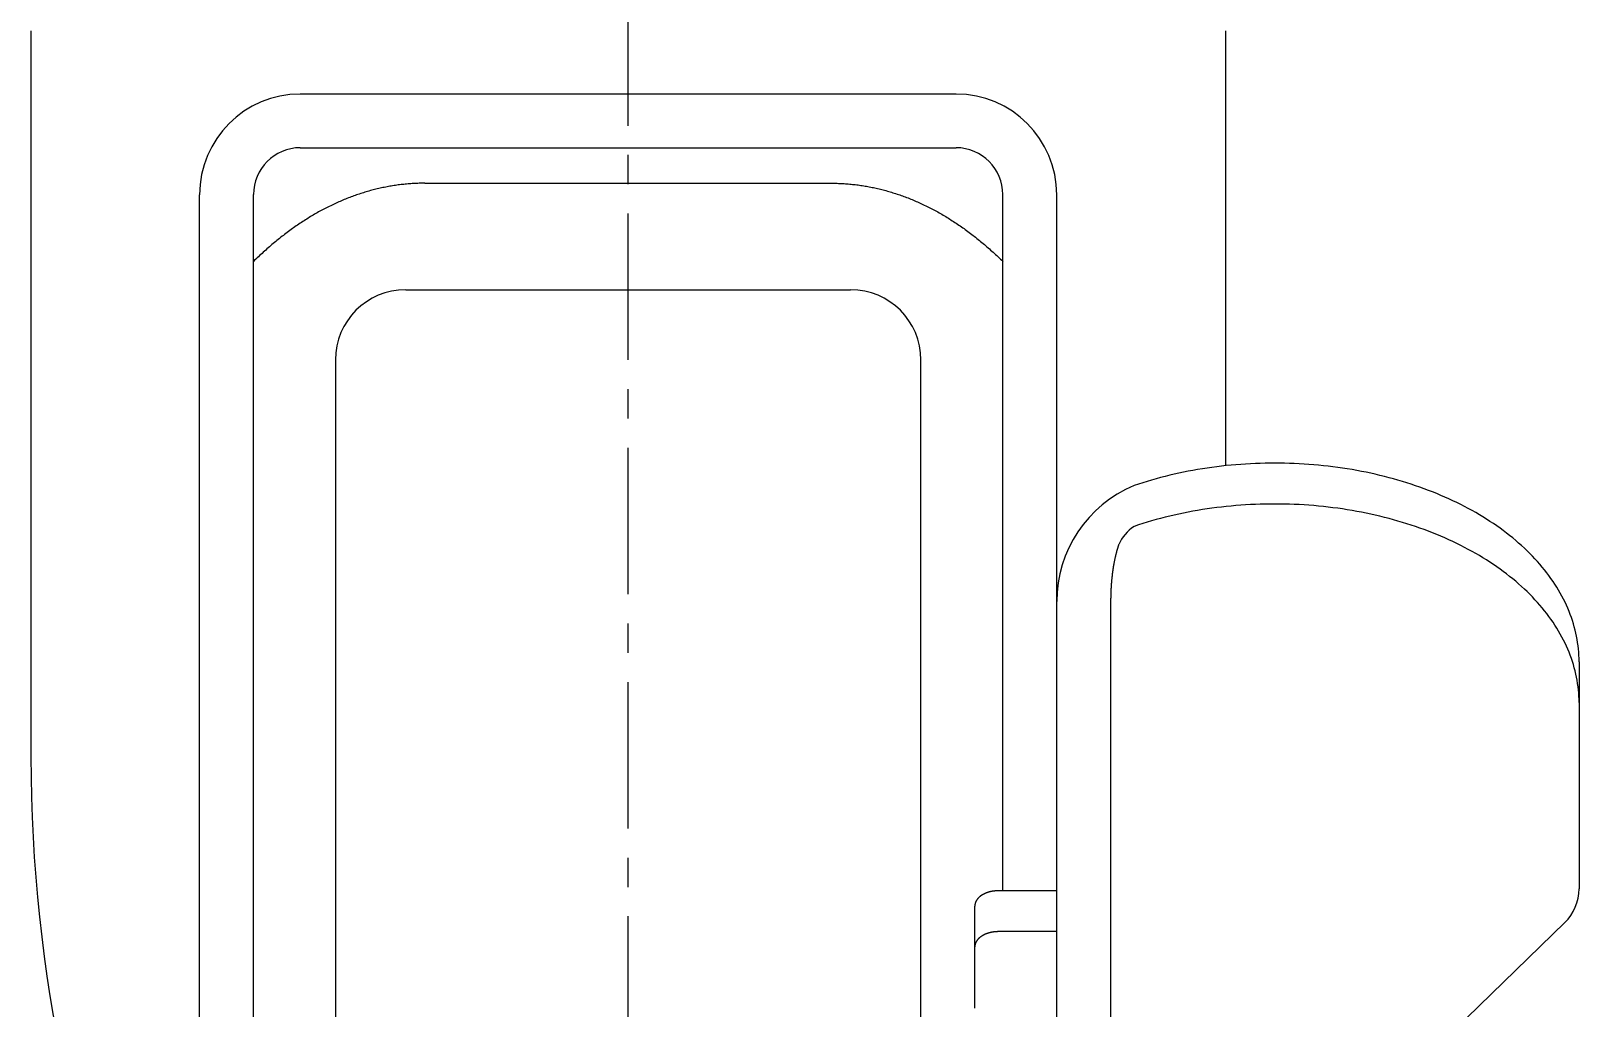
# Model space of a CAD drawing. Extents: x -372 to -105, y -33 to 252.
# Drawn here: x -307.7 to -241.6, y 71.8 to 113.5 of the extents above; entities that cross this region are included whole.
import ezdxf

# ---------------------------------------------------------------- set-up
doc = ezdxf.new("R2010")
doc.units = 0
doc.header["$LTSCALE"] = 5
doc.linetypes.add('CENTER', pattern=[2, 1.25, -0.25, 0.25, -0.25])
doc.layers.get('0').update_dxf_attribs({"linetype": 'CONTINUOUS'})
doc.layers.add('CENTER', color=1, linetype='CENTER')

msp = doc.modelspace()

# ---------------------------------------------------------------- linework, layer by layer
at = {"color": 7, "linetype": 'CONTINUOUS'}
for p, q in [((-307.708, 113.523), (-307.708, 82.518)), ((-256.708, 113.523), (-256.708, 94.963)), ((-268.208, 110.83), (-296.208, 110.83)), ((-296.208, 108.538), (-268.208, 108.538)), ((-300.508, 41.283), (-300.508, 106.53)), ((-298.208, 41.283), (-298.208, 106.538)), ((-290.888, 107.023), (-273.528, 107.023)), ((-266.208, 76.818), (-266.208, 106.538)), ((-263.908, 37.305), (-263.908, 106.53)), ((-291.708, 102.479), (-272.708, 102.479)), ((-294.708, 99.479), (-294.708, 52.479)), ((-269.708, 5.479), (-269.708, 99.479)), ((-261.608, 89.163), (-261.608, 37.305)), ((-241.608, 86.598), (-241.608, 76.898)), ((-263.908, 76.818), (-266.408, 76.818)), ((-267.408, 71.814), (-267.408, 76.166)), ((-242.214, 75.463), (-254.835, 63.208)), ((-263.908, 75.074), (-266.408, 75.074))]:
    msp.add_line(p, q, dxfattribs=at)
for points in [[(-290.888, 107.023, 0), (-290.947, 107.023, 0), (-291.007, 107.022, 0), (-291.067, 107.021, 0), (-291.127, 107.02, 0), (-291.187, 107.018, 0), (-291.247, 107.016, 0), (-291.307, 107.013, 0), (-291.367, 107.01, 0), (-291.427, 107.006, 0), (-291.487, 107.002, 0), (-291.547, 106.998, 0), (-291.606, 106.993, 0), (-291.666, 106.988, 0), (-291.726, 106.982, 0), (-291.786, 106.976, 0), (-291.846, 106.97, 0), (-291.906, 106.963, 0), (-291.965, 106.956, 0), (-292.025, 106.948, 0), (-292.085, 106.94, 0), (-292.145, 106.931, 0), (-292.204, 106.922, 0), (-292.264, 106.913, 0), (-292.324, 106.903, 0), (-292.383, 106.893, 0), (-292.443, 106.882, 0), (-292.502, 106.871, 0), (-292.562, 106.86, 0), (-292.622, 106.848, 0), (-292.681, 106.836, 0), (-292.741, 106.823, 0), (-292.8, 106.81, 0), (-292.859, 106.796, 0), (-292.919, 106.782, 0), (-292.978, 106.768, 0), (-293.037, 106.753, 0), (-293.097, 106.738, 0), (-293.156, 106.722, 0), (-293.215, 106.706, 0), (-293.274, 106.69, 0), (-293.333, 106.673, 0), (-293.392, 106.656, 0), (-293.451, 106.638, 0), (-293.51, 106.62, 0), (-293.569, 106.602, 0), (-293.628, 106.583, 0), (-293.687, 106.563, 0), (-293.746, 106.544, 0), (-293.804, 106.524, 0), (-293.863, 106.503, 0), (-293.922, 106.482, 0), (-293.98, 106.461, 0), (-294.039, 106.439, 0), (-294.097, 106.417, 0), (-294.156, 106.394, 0), (-294.214, 106.371, 0), (-294.273, 106.348, 0), (-294.331, 106.324, 0), (-294.389, 106.3, 0), (-294.447, 106.275, 0), (-294.505, 106.25, 0), (-294.563, 106.225, 0), (-294.621, 106.199, 0), (-294.679, 106.173, 0), (-294.737, 106.146, 0), (-294.795, 106.119, 0), (-294.852, 106.092, 0), (-294.91, 106.064, 0), (-294.968, 106.036, 0), (-295.025, 106.007, 0), (-295.082, 105.978, 0), (-295.14, 105.949, 0), (-295.197, 105.919, 0), (-295.254, 105.889, 0), (-295.311, 105.858, 0), (-295.368, 105.827, 0), (-295.425, 105.796, 0), (-295.482, 105.764, 0), (-295.539, 105.732, 0), (-295.596, 105.699, 0), (-295.653, 105.666, 0), (-295.709, 105.633, 0), (-295.766, 105.599, 0), (-295.822, 105.565, 0), (-295.878, 105.53, 0), (-295.935, 105.495, 0), (-295.991, 105.46, 0), (-296.047, 105.424, 0), (-296.103, 105.388, 0), (-296.159, 105.351, 0), (-296.214, 105.314, 0), (-296.27, 105.277, 0), (-296.326, 105.239, 0), (-296.381, 105.201, 0), (-296.437, 105.163, 0), (-296.492, 105.124, 0), (-296.547, 105.085, 0), (-296.603, 105.045, 0), (-296.658, 105.005, 0), (-296.713, 104.965, 0), (-296.767, 104.924, 0), (-296.822, 104.883, 0), (-296.877, 104.841, 0), (-296.931, 104.799, 0), (-296.986, 104.757, 0), (-297.04, 104.714, 0), (-297.094, 104.671, 0), (-297.148, 104.628, 0), (-297.203, 104.584, 0), (-297.256, 104.54, 0), (-297.31, 104.495, 0), (-297.364, 104.451, 0), (-297.418, 104.405, 0), (-297.471, 104.36, 0), (-297.524, 104.313, 0), (-297.578, 104.267, 0), (-297.631, 104.22, 0), (-297.684, 104.173, 0), (-297.737, 104.126, 0), (-297.789, 104.078, 0), (-297.842, 104.029, 0), (-297.895, 103.981, 0), (-297.947, 103.932, 0), (-297.999, 103.882, 0), (-298.052, 103.833, 0), (-298.104, 103.783, 0), (-298.156, 103.732, 0), (-298.208, 103.681, 0)], [(-273.528, 107.023, 0), (-273.468, 107.023, 0), (-273.408, 107.022, 0), (-273.348, 107.021, 0), (-273.288, 107.02, 0), (-273.228, 107.018, 0), (-273.168, 107.016, 0), (-273.108, 107.013, 0), (-273.048, 107.01, 0), (-272.988, 107.006, 0), (-272.928, 107.002, 0), (-272.868, 106.998, 0), (-272.809, 106.993, 0), (-272.749, 106.988, 0), (-272.689, 106.982, 0), (-272.629, 106.976, 0), (-272.569, 106.97, 0), (-272.509, 106.963, 0), (-272.45, 106.956, 0), (-272.39, 106.948, 0), (-272.33, 106.94, 0), (-272.27, 106.931, 0), (-272.211, 106.922, 0), (-272.151, 106.913, 0), (-272.091, 106.903, 0), (-272.032, 106.893, 0), (-271.972, 106.882, 0), (-271.913, 106.871, 0), (-271.853, 106.86, 0), (-271.793, 106.848, 0), (-271.734, 106.836, 0), (-271.675, 106.823, 0), (-271.615, 106.81, 0), (-271.556, 106.796, 0), (-271.496, 106.782, 0), (-271.437, 106.768, 0), (-271.378, 106.753, 0), (-271.318, 106.738, 0), (-271.259, 106.722, 0), (-271.2, 106.706, 0), (-271.141, 106.69, 0), (-271.082, 106.673, 0), (-271.023, 106.656, 0), (-270.964, 106.638, 0), (-270.905, 106.62, 0), (-270.846, 106.602, 0), (-270.787, 106.583, 0), (-270.728, 106.563, 0), (-270.669, 106.544, 0), (-270.611, 106.524, 0), (-270.552, 106.503, 0), (-270.493, 106.482, 0), (-270.435, 106.461, 0), (-270.376, 106.439, 0), (-270.318, 106.417, 0), (-270.259, 106.394, 0), (-270.201, 106.371, 0), (-270.143, 106.348, 0), (-270.084, 106.324, 0), (-270.026, 106.3, 0), (-269.968, 106.275, 0), (-269.91, 106.25, 0), (-269.852, 106.225, 0), (-269.794, 106.199, 0), (-269.736, 106.173, 0), (-269.678, 106.146, 0), (-269.62, 106.119, 0), (-269.563, 106.092, 0), (-269.505, 106.064, 0), (-269.448, 106.036, 0), (-269.39, 106.007, 0), (-269.333, 105.978, 0), (-269.275, 105.949, 0), (-269.218, 105.919, 0), (-269.161, 105.889, 0), (-269.104, 105.858, 0), (-269.047, 105.827, 0), (-268.99, 105.796, 0), (-268.933, 105.764, 0), (-268.876, 105.732, 0), (-268.819, 105.699, 0), (-268.763, 105.666, 0), (-268.706, 105.633, 0), (-268.649, 105.599, 0), (-268.593, 105.565, 0), (-268.537, 105.53, 0), (-268.48, 105.495, 0), (-268.424, 105.46, 0), (-268.368, 105.424, 0), (-268.312, 105.388, 0), (-268.256, 105.351, 0), (-268.201, 105.314, 0), (-268.145, 105.277, 0), (-268.089, 105.239, 0), (-268.034, 105.201, 0), (-267.978, 105.163, 0), (-267.923, 105.124, 0), (-267.868, 105.085, 0), (-267.813, 105.045, 0), (-267.757, 105.005, 0), (-267.703, 104.965, 0), (-267.648, 104.924, 0), (-267.593, 104.883, 0), (-267.538, 104.841, 0), (-267.484, 104.799, 0), (-267.429, 104.757, 0), (-267.375, 104.714, 0), (-267.321, 104.671, 0), (-267.267, 104.628, 0), (-267.213, 104.584, 0), (-267.159, 104.54, 0), (-267.105, 104.495, 0), (-267.051, 104.451, 0), (-266.998, 104.405, 0), (-266.944, 104.36, 0), (-266.891, 104.313, 0), (-266.837, 104.267, 0), (-266.784, 104.22, 0), (-266.731, 104.173, 0), (-266.678, 104.126, 0), (-266.626, 104.078, 0), (-266.573, 104.029, 0), (-266.52, 103.981, 0), (-266.468, 103.932, 0), (-266.416, 103.882, 0), (-266.363, 103.833, 0), (-266.311, 103.783, 0), (-266.259, 103.732, 0), (-266.208, 103.681, 0)], [(-241.608, 86.598, 0), (-241.609, 86.734, 0), (-241.614, 86.87, 0), (-241.623, 87.005, 0), (-241.634, 87.141, 0), (-241.649, 87.276, 0), (-241.668, 87.412, 0), (-241.689, 87.546, 0), (-241.714, 87.681, 0), (-241.742, 87.816, 0), (-241.774, 87.95, 0), (-241.809, 88.084, 0), (-241.847, 88.218, 0), (-241.888, 88.35, 0), (-241.933, 88.483, 0), (-241.981, 88.615, 0), (-242.032, 88.747, 0), (-242.087, 88.878, 0), (-242.144, 89.008, 0), (-242.205, 89.138, 0), (-242.269, 89.268, 0), (-242.336, 89.396, 0), (-242.407, 89.524, 0), (-242.48, 89.651, 0), (-242.557, 89.777, 0), (-242.636, 89.903, 0), (-242.719, 90.027, 0), (-242.805, 90.151, 0), (-242.894, 90.274, 0), (-242.985, 90.396, 0), (-243.08, 90.517, 0), (-243.178, 90.636, 0), (-243.279, 90.755, 0), (-243.382, 90.873, 0), (-243.489, 90.99, 0), (-243.598, 91.106, 0), (-243.71, 91.22, 0), (-243.825, 91.333, 0), (-243.943, 91.445, 0), (-244.063, 91.556, 0), (-244.186, 91.665, 0), (-244.312, 91.774, 0), (-244.441, 91.88, 0), (-244.572, 91.986, 0), (-244.705, 92.09, 0), (-244.842, 92.193, 0), (-244.98, 92.294, 0), (-245.122, 92.394, 0), (-245.265, 92.492, 0), (-245.411, 92.589, 0), (-245.56, 92.684, 0), (-245.71, 92.778, 0), (-245.863, 92.87, 0), (-246.018, 92.961, 0), (-246.176, 93.05, 0), (-246.335, 93.137, 0), (-246.497, 93.222, 0), (-246.661, 93.306, 0), (-246.827, 93.388, 0), (-246.995, 93.469, 0), (-247.164, 93.547, 0), (-247.336, 93.624, 0), (-247.51, 93.699, 0), (-247.685, 93.773, 0), (-247.862, 93.844, 0), (-248.041, 93.913, 0), (-248.222, 93.981, 0), (-248.404, 94.047, 0), (-248.588, 94.111, 0), (-248.773, 94.173, 0), (-248.96, 94.233, 0), (-249.148, 94.291, 0), (-249.338, 94.347, 0), (-249.529, 94.401, 0), (-249.721, 94.453, 0), (-249.915, 94.503, 0), (-250.11, 94.551, 0), (-250.306, 94.597, 0), (-250.503, 94.641, 0), (-250.701, 94.683, 0), (-250.9, 94.722, 0), (-251.1, 94.76, 0), (-251.301, 94.796, 0), (-251.503, 94.829, 0), (-251.705, 94.86, 0), (-251.909, 94.89, 0), (-252.113, 94.917, 0), (-252.317, 94.942, 0), (-252.523, 94.965, 0), (-252.729, 94.985, 0), (-252.935, 95.004, 0), (-253.142, 95.02, 0), (-253.349, 95.034, 0), (-253.556, 95.046, 0), (-253.764, 95.056, 0), (-253.972, 95.064, 0), (-254.18, 95.07, 0), (-254.388, 95.073, 0), (-254.596, 95.074, 0), (-254.805, 95.073, 0), (-255.013, 95.07, 0), (-255.221, 95.065, 0), (-255.429, 95.057, 0), (-255.637, 95.048, 0), (-255.844, 95.036, 0), (-256.051, 95.022, 0), (-256.258, 95.006, 0), (-256.464, 94.987, 0), (-256.67, 94.967, 0), (-256.875, 94.944, 0), (-257.08, 94.92, 0), (-257.284, 94.893, 0), (-257.488, 94.864, 0), (-257.69, 94.832, 0), (-257.892, 94.799, 0), (-258.093, 94.764, 0), (-258.294, 94.726, 0), (-258.493, 94.687, 0), (-258.691, 94.645, 0), (-258.888, 94.602, 0), (-259.084, 94.556, 0), (-259.279, 94.508, 0), (-259.473, 94.458, 0), (-259.666, 94.406, 0), (-259.857, 94.353, 0), (-260.047, 94.297, 0), (-260.235, 94.239, 0), (-260.422, 94.179, 0), (-260.608, 94.118, 0)], [(-241.608, 84.854, 0), (-241.609, 84.99, 0), (-241.614, 85.126, 0), (-241.623, 85.261, 0), (-241.634, 85.397, 0), (-241.649, 85.532, 0), (-241.668, 85.668, 0), (-241.689, 85.803, 0), (-241.714, 85.938, 0), (-241.742, 86.072, 0), (-241.774, 86.206, 0), (-241.809, 86.34, 0), (-241.847, 86.474, 0), (-241.888, 86.607, 0), (-241.933, 86.739, 0), (-241.981, 86.871, 0), (-242.032, 87.003, 0), (-242.087, 87.134, 0), (-242.144, 87.265, 0), (-242.205, 87.394, 0), (-242.269, 87.524, 0), (-242.336, 87.652, 0), (-242.407, 87.78, 0), (-242.48, 87.907, 0), (-242.557, 88.033, 0), (-242.636, 88.159, 0), (-242.719, 88.283, 0), (-242.805, 88.407, 0), (-242.894, 88.53, 0), (-242.985, 88.652, 0), (-243.08, 88.773, 0), (-243.178, 88.893, 0), (-243.279, 89.011, 0), (-243.382, 89.129, 0), (-243.489, 89.246, 0), (-243.598, 89.362, 0), (-243.71, 89.476, 0), (-243.825, 89.589, 0), (-243.943, 89.701, 0), (-244.063, 89.812, 0), (-244.186, 89.921, 0), (-244.312, 90.03, 0), (-244.441, 90.137, 0), (-244.572, 90.242, 0), (-244.705, 90.346, 0), (-244.842, 90.449, 0), (-244.98, 90.55, 0), (-245.122, 90.65, 0), (-245.265, 90.748, 0), (-245.411, 90.845, 0), (-245.56, 90.941, 0), (-245.71, 91.034, 0), (-245.863, 91.126, 0), (-246.018, 91.217, 0), (-246.176, 91.306, 0), (-246.335, 91.393, 0), (-246.497, 91.479, 0), (-246.661, 91.562, 0), (-246.827, 91.645, 0), (-246.995, 91.725, 0), (-247.164, 91.804, 0), (-247.336, 91.88, 0), (-247.51, 91.956, 0), (-247.685, 92.029, 0), (-247.862, 92.1, 0), (-248.041, 92.17, 0), (-248.222, 92.237, 0), (-248.404, 92.303, 0), (-248.588, 92.367, 0), (-248.773, 92.429, 0), (-248.96, 92.489, 0), (-249.148, 92.547, 0), (-249.338, 92.603, 0), (-249.529, 92.657, 0), (-249.721, 92.709, 0), (-249.915, 92.759, 0), (-250.11, 92.807, 0), (-250.306, 92.853, 0), (-250.503, 92.897, 0), (-250.701, 92.939, 0), (-250.9, 92.978, 0), (-251.1, 93.016, 0), (-251.301, 93.052, 0), (-251.503, 93.085, 0), (-251.705, 93.117, 0), (-251.909, 93.146, 0), (-252.113, 93.173, 0), (-252.317, 93.198, 0), (-252.523, 93.221, 0), (-252.729, 93.241, 0), (-252.935, 93.26, 0), (-253.142, 93.276, 0), (-253.349, 93.291, 0), (-253.556, 93.303, 0), (-253.764, 93.313, 0), (-253.972, 93.32, 0), (-254.18, 93.326, 0), (-254.388, 93.329, 0), (-254.596, 93.33, 0), (-254.805, 93.329, 0), (-255.013, 93.326, 0), (-255.221, 93.321, 0), (-255.429, 93.314, 0), (-255.637, 93.304, 0), (-255.844, 93.292, 0), (-256.051, 93.278, 0), (-256.258, 93.262, 0), (-256.464, 93.243, 0), (-256.67, 93.223, 0), (-256.875, 93.2, 0), (-257.08, 93.176, 0), (-257.284, 93.149, 0), (-257.488, 93.12, 0), (-257.69, 93.089, 0), (-257.892, 93.055, 0), (-258.093, 93.02, 0), (-258.294, 92.983, 0), (-258.493, 92.943, 0), (-258.691, 92.901, 0), (-258.888, 92.858, 0), (-259.084, 92.812, 0), (-259.279, 92.764, 0), (-259.473, 92.714, 0), (-259.666, 92.662, 0), (-259.857, 92.609, 0), (-260.047, 92.553, 0), (-260.235, 92.495, 0), (-260.422, 92.435, 0), (-260.608, 92.374, 0)], [(-261.26, 91.597, 0), (-261.265, 91.582, 0), (-261.27, 91.568, 0), (-261.275, 91.554, 0), (-261.28, 91.54, 0), (-261.285, 91.525, 0), (-261.29, 91.51, 0), (-261.295, 91.495, 0), (-261.3, 91.481, 0), (-261.304, 91.466, 0), (-261.309, 91.451, 0), (-261.314, 91.435, 0), (-261.319, 91.42, 0), (-261.323, 91.405, 0), (-261.328, 91.389, 0), (-261.333, 91.374, 0), (-261.337, 91.358, 0), (-261.342, 91.342, 0), (-261.346, 91.326, 0), (-261.351, 91.31, 0), (-261.355, 91.294, 0), (-261.36, 91.278, 0), (-261.364, 91.261, 0), (-261.369, 91.245, 0), (-261.373, 91.229, 0), (-261.377, 91.212, 0), (-261.382, 91.195, 0), (-261.386, 91.179, 0), (-261.39, 91.162, 0), (-261.394, 91.145, 0), (-261.398, 91.128, 0), (-261.402, 91.111, 0), (-261.406, 91.094, 0), (-261.411, 91.076, 0), (-261.415, 91.059, 0), (-261.418, 91.041, 0), (-261.422, 91.024, 0), (-261.426, 91.006, 0), (-261.43, 90.989, 0), (-261.434, 90.971, 0), (-261.438, 90.953, 0), (-261.441, 90.935, 0), (-261.445, 90.917, 0), (-261.449, 90.899, 0), (-261.452, 90.881, 0), (-261.456, 90.862, 0), (-261.459, 90.844, 0), (-261.463, 90.826, 0), (-261.466, 90.807, 0), (-261.47, 90.788, 0), (-261.473, 90.77, 0), (-261.477, 90.751, 0), (-261.48, 90.732, 0), (-261.483, 90.713, 0), (-261.486, 90.695, 0), (-261.49, 90.675, 0), (-261.493, 90.656, 0), (-261.496, 90.637, 0), (-261.499, 90.618, 0), (-261.502, 90.599, 0), (-261.505, 90.579, 0), (-261.508, 90.56, 0), (-261.511, 90.541, 0), (-261.514, 90.521, 0), (-261.516, 90.502, 0), (-261.519, 90.482, 0), (-261.522, 90.462, 0), (-261.525, 90.442, 0), (-261.527, 90.423, 0), (-261.53, 90.403, 0), (-261.533, 90.383, 0), (-261.535, 90.363, 0), (-261.538, 90.343, 0), (-261.54, 90.323, 0), (-261.542, 90.302, 0), (-261.545, 90.282, 0), (-261.547, 90.262, 0), (-261.549, 90.242, 0), (-261.552, 90.221, 0), (-261.554, 90.201, 0), (-261.556, 90.181, 0), (-261.558, 90.16, 0), (-261.56, 90.139, 0), (-261.562, 90.119, 0), (-261.564, 90.098, 0), (-261.566, 90.078, 0), (-261.568, 90.057, 0), (-261.57, 90.036, 0), (-261.572, 90.015, 0), (-261.573, 89.995, 0), (-261.575, 89.974, 0), (-261.577, 89.953, 0), (-261.578, 89.932, 0), (-261.58, 89.911, 0), (-261.582, 89.89, 0), (-261.583, 89.869, 0), (-261.584, 89.848, 0), (-261.586, 89.827, 0), (-261.587, 89.806, 0), (-261.589, 89.784, 0), (-261.59, 89.763, 0), (-261.591, 89.742, 0), (-261.592, 89.721, 0), (-261.593, 89.7, 0), (-261.595, 89.678, 0), (-261.596, 89.657, 0), (-261.597, 89.636, 0), (-261.598, 89.614, 0), (-261.599, 89.593, 0), (-261.599, 89.572, 0), (-261.6, 89.55, 0), (-261.601, 89.529, 0), (-261.602, 89.507, 0), (-261.602, 89.486, 0), (-261.603, 89.464, 0), (-261.604, 89.443, 0), (-261.604, 89.421, 0), (-261.605, 89.4, 0), (-261.605, 89.378, 0), (-261.606, 89.357, 0), (-261.606, 89.335, 0), (-261.606, 89.314, 0), (-261.607, 89.292, 0), (-261.607, 89.27, 0), (-261.607, 89.249, 0), (-261.607, 89.227, 0), (-261.607, 89.206, 0), (-261.608, 89.184, 0), (-261.608, 89.162, 0)], [(-266.408, 76.818, 0), (-266.42, 76.818, 0), (-266.432, 76.817, 0), (-266.444, 76.817, 0), (-266.457, 76.817, 0), (-266.469, 76.817, 0), (-266.481, 76.816, 0), (-266.493, 76.815, 0), (-266.506, 76.815, 0), (-266.518, 76.814, 0), (-266.53, 76.813, 0), (-266.542, 76.812, 0), (-266.554, 76.811, 0), (-266.566, 76.809, 0), (-266.578, 76.808, 0), (-266.591, 76.807, 0), (-266.603, 76.805, 0), (-266.615, 76.804, 0), (-266.627, 76.802, 0), (-266.639, 76.8, 0), (-266.651, 76.798, 0), (-266.662, 76.796, 0), (-266.674, 76.794, 0), (-266.686, 76.792, 0), (-266.698, 76.79, 0), (-266.71, 76.787, 0), (-266.721, 76.785, 0), (-266.733, 76.782, 0), (-266.744, 76.78, 0), (-266.756, 76.777, 0), (-266.767, 76.774, 0), (-266.779, 76.771, 0), (-266.79, 76.768, 0), (-266.802, 76.765, 0), (-266.813, 76.762, 0), (-266.824, 76.758, 0), (-266.835, 76.755, 0), (-266.846, 76.752, 0), (-266.857, 76.748, 0), (-266.868, 76.745, 0), (-266.879, 76.741, 0), (-266.89, 76.737, 0), (-266.9, 76.733, 0), (-266.911, 76.729, 0), (-266.922, 76.725, 0), (-266.932, 76.721, 0), (-266.943, 76.717, 0), (-266.953, 76.712, 0), (-266.963, 76.708, 0), (-266.973, 76.703, 0), (-266.983, 76.699, 0), (-266.993, 76.694, 0), (-267.003, 76.689, 0), (-267.013, 76.685, 0), (-267.023, 76.68, 0), (-267.032, 76.675, 0), (-267.042, 76.67, 0), (-267.051, 76.665, 0), (-267.061, 76.659, 0), (-267.07, 76.654, 0), (-267.079, 76.649, 0), (-267.088, 76.643, 0), (-267.097, 76.638, 0), (-267.106, 76.632, 0), (-267.115, 76.627, 0), (-267.123, 76.621, 0), (-267.132, 76.615, 0), (-267.14, 76.609, 0), (-267.148, 76.604, 0), (-267.157, 76.598, 0), (-267.165, 76.592, 0), (-267.173, 76.585, 0), (-267.181, 76.579, 0), (-267.188, 76.573, 0), (-267.196, 76.567, 0), (-267.203, 76.561, 0), (-267.211, 76.554, 0), (-267.218, 76.548, 0), (-267.225, 76.541, 0), (-267.232, 76.535, 0), (-267.239, 76.528, 0), (-267.246, 76.521, 0), (-267.252, 76.514, 0), (-267.259, 76.508, 0), (-267.265, 76.501, 0), (-267.271, 76.494, 0), (-267.278, 76.487, 0), (-267.284, 76.48, 0), (-267.289, 76.473, 0), (-267.295, 76.466, 0), (-267.301, 76.459, 0), (-267.306, 76.452, 0), (-267.312, 76.445, 0), (-267.317, 76.437, 0), (-267.322, 76.43, 0), (-267.327, 76.423, 0), (-267.331, 76.415, 0), (-267.336, 76.408, 0), (-267.341, 76.4, 0), (-267.345, 76.393, 0), (-267.349, 76.385, 0), (-267.353, 76.378, 0), (-267.357, 76.37, 0), (-267.361, 76.363, 0), (-267.364, 76.355, 0), (-267.368, 76.347, 0), (-267.371, 76.34, 0), (-267.375, 76.332, 0), (-267.378, 76.324, 0), (-267.38, 76.316, 0), (-267.383, 76.309, 0), (-267.386, 76.301, 0), (-267.388, 76.293, 0), (-267.391, 76.285, 0), (-267.393, 76.277, 0), (-267.395, 76.269, 0), (-267.397, 76.261, 0), (-267.398, 76.253, 0), (-267.4, 76.246, 0), (-267.401, 76.238, 0), (-267.403, 76.23, 0), (-267.404, 76.222, 0), (-267.405, 76.214, 0), (-267.406, 76.206, 0), (-267.406, 76.198, 0), (-267.407, 76.19, 0), (-267.407, 76.182, 0), (-267.407, 76.174, 0), (-267.408, 76.166, 0)], [(-266.408, 75.074, 0), (-266.42, 75.074, 0), (-266.432, 75.074, 0), (-266.444, 75.073, 0), (-266.457, 75.073, 0), (-266.469, 75.073, 0), (-266.481, 75.072, 0), (-266.493, 75.071, 0), (-266.506, 75.071, 0), (-266.518, 75.07, 0), (-266.53, 75.069, 0), (-266.542, 75.068, 0), (-266.554, 75.067, 0), (-266.566, 75.066, 0), (-266.578, 75.064, 0), (-266.591, 75.063, 0), (-266.603, 75.061, 0), (-266.615, 75.06, 0), (-266.627, 75.058, 0), (-266.639, 75.056, 0), (-266.651, 75.054, 0), (-266.662, 75.052, 0), (-266.674, 75.05, 0), (-266.686, 75.048, 0), (-266.698, 75.046, 0), (-266.71, 75.043, 0), (-266.721, 75.041, 0), (-266.733, 75.038, 0), (-266.744, 75.036, 0), (-266.756, 75.033, 0), (-266.767, 75.03, 0), (-266.779, 75.027, 0), (-266.79, 75.024, 0), (-266.802, 75.021, 0), (-266.813, 75.018, 0), (-266.824, 75.015, 0), (-266.835, 75.011, 0), (-266.846, 75.008, 0), (-266.857, 75.004, 0), (-266.868, 75.001, 0), (-266.879, 74.997, 0), (-266.89, 74.993, 0), (-266.9, 74.989, 0), (-266.911, 74.985, 0), (-266.922, 74.981, 0), (-266.932, 74.977, 0), (-266.943, 74.973, 0), (-266.953, 74.968, 0), (-266.963, 74.964, 0), (-266.973, 74.96, 0), (-266.983, 74.955, 0), (-266.993, 74.95, 0), (-267.003, 74.945, 0), (-267.013, 74.941, 0), (-267.023, 74.936, 0), (-267.032, 74.931, 0), (-267.042, 74.926, 0), (-267.051, 74.921, 0), (-267.061, 74.915, 0), (-267.07, 74.91, 0), (-267.079, 74.905, 0), (-267.088, 74.9, 0), (-267.097, 74.894, 0), (-267.106, 74.888, 0), (-267.115, 74.883, 0), (-267.123, 74.877, 0), (-267.132, 74.871, 0), (-267.14, 74.866, 0), (-267.148, 74.86, 0), (-267.157, 74.854, 0), (-267.165, 74.848, 0), (-267.173, 74.842, 0), (-267.181, 74.835, 0), (-267.188, 74.829, 0), (-267.196, 74.823, 0), (-267.203, 74.817, 0), (-267.211, 74.81, 0), (-267.218, 74.804, 0), (-267.225, 74.797, 0), (-267.232, 74.791, 0), (-267.239, 74.784, 0), (-267.246, 74.777, 0), (-267.252, 74.771, 0), (-267.259, 74.764, 0), (-267.265, 74.757, 0), (-267.271, 74.75, 0), (-267.278, 74.743, 0), (-267.284, 74.736, 0), (-267.289, 74.729, 0), (-267.295, 74.722, 0), (-267.301, 74.715, 0), (-267.306, 74.708, 0), (-267.312, 74.701, 0), (-267.317, 74.693, 0), (-267.322, 74.686, 0), (-267.327, 74.679, 0), (-267.331, 74.671, 0), (-267.336, 74.664, 0), (-267.341, 74.656, 0), (-267.345, 74.649, 0), (-267.349, 74.641, 0), (-267.353, 74.634, 0), (-267.357, 74.626, 0), (-267.361, 74.619, 0), (-267.364, 74.611, 0), (-267.368, 74.603, 0), (-267.371, 74.596, 0), (-267.375, 74.588, 0), (-267.378, 74.58, 0), (-267.38, 74.573, 0), (-267.383, 74.565, 0), (-267.386, 74.557, 0), (-267.388, 74.549, 0), (-267.391, 74.541, 0), (-267.393, 74.533, 0), (-267.395, 74.525, 0), (-267.397, 74.517, 0), (-267.398, 74.51, 0), (-267.4, 74.502, 0), (-267.401, 74.494, 0), (-267.403, 74.486, 0), (-267.404, 74.478, 0), (-267.405, 74.47, 0), (-267.406, 74.462, 0), (-267.406, 74.454, 0), (-267.407, 74.446, 0), (-267.407, 74.438, 0), (-267.407, 74.43, 0), (-267.408, 74.422, 0)]]:
    msp.add_polyline3d(points, dxfattribs=at)
for centre, radius, start, end in [((-296.208, 106.53), 4.3, 90, 180), ((-268.208, 106.53), 4.3, 0, 90), ((-296.208, 106.538), 2, 90, 180), ((-268.208, 106.538), 2, 0, 90), ((-291.708, 99.479), 3, 90, 180), ((-272.708, 99.479), 3, 0, 90), ((-258.538, 89.163), 5.37, 112.67303, 180), ((-259.648, 90.906), 1.753, 123.17134, 156.8076), ((-243.445, 82.518), 64.263, 180, 204.31418), ((-243.608, 76.898), 2, 314.15613, 0)]:
    msp.add_arc(centre, radius, start, end, dxfattribs=at)
at = {"layer": 'CENTER', "color": 1, "linetype": 'CENTER'}
msp.add_line((-282.208, -0.521), (-282.208, 166.479), dxfattribs=at)

doc.saveas('drawing.dxf')
